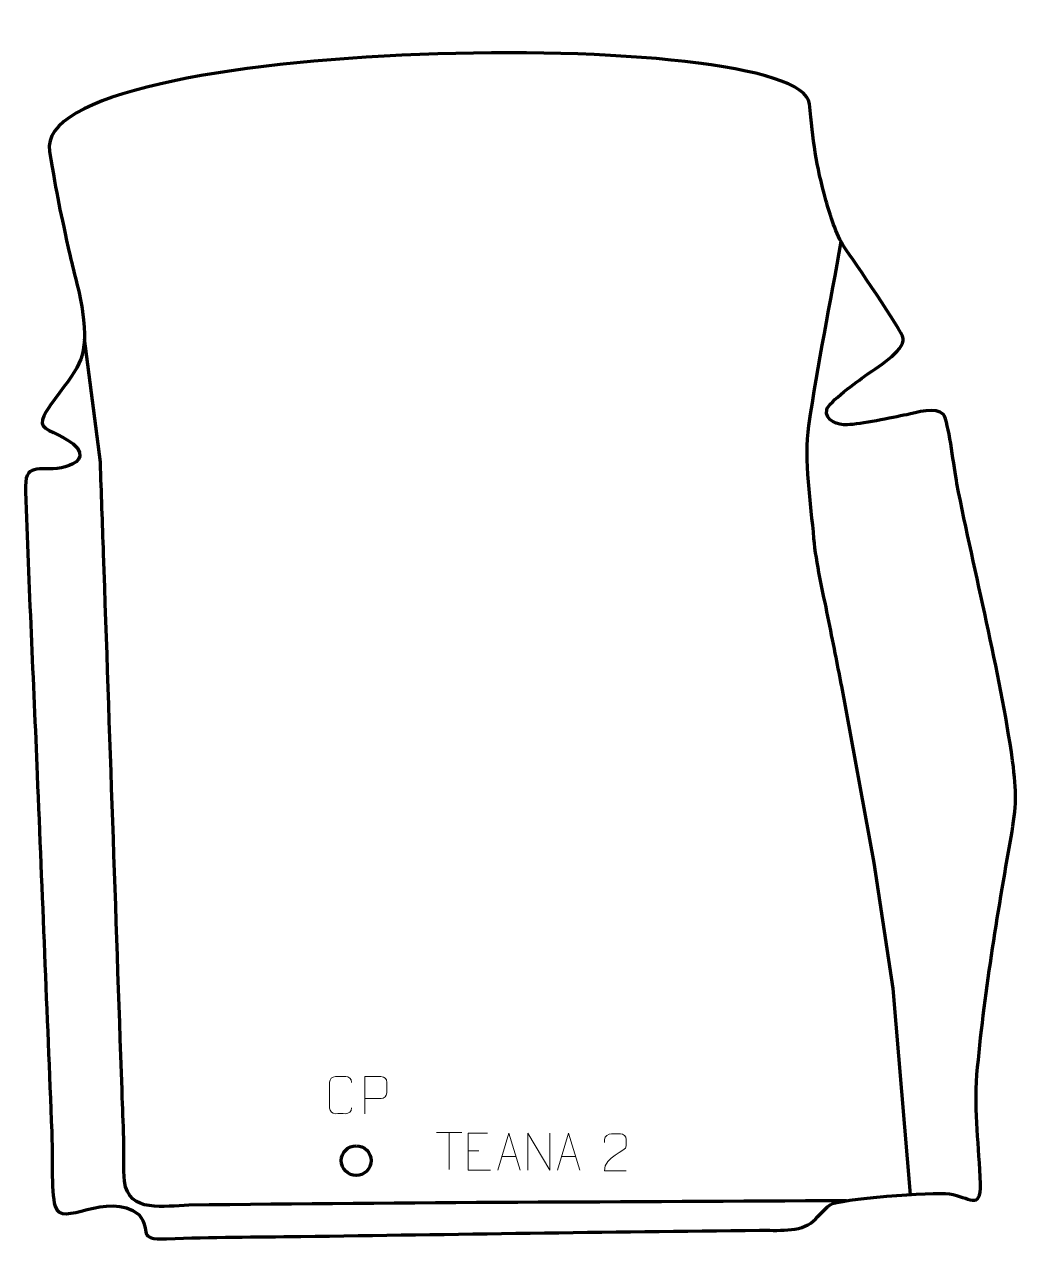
# Model space of a CAD drawing. Header units: millimetres. Extents: x -549 to 118, y 5 to 823.
import ezdxf

# ---------------------------------------------------------------- set-up
doc = ezdxf.new("R2010")
doc.units = ezdxf.units.MM
doc.header["$MEASUREMENT"] = 0
doc.layers.add('layer 2', color=7, linetype='Continuous')
doc.layers.add('layer 3', color=7, linetype='Continuous')

msp = doc.modelspace()

# ---------------------------------------------------------------- linework, layer by layer
at = {"layer": 'layer 2', "color": 142, "lineweight": 200}
msp.add_ellipse((-326.2407, 58.364), major_axis=(0, 10), ratio=1, dxfattribs=at)
at = {"layer": 'layer 2', "color": 142, "lineweight": 158}
for points, knots in [([(-0.2865, 676.5419), (-7.5729, 635.2418), (-16.0978, 593.9513), (-22.1289, 552.4633), (-22.1289, 552.4633), (-25.4064, 529.9174), (-20.7198, 499.7773), (-18.6868, 476.7094), (-18.6868, 476.7094), (-17.2622, 460.1755), (-12.5814, 440.7739), (-9.2902, 424.2222), (-9.2902, 424.2222), (-7.6456, 415.9517), (-6.0025, 407.6809), (-4.3582, 399.4104), (-4.3582, 399.4104), (-3.004, 392.5995), (-1.6498, 385.7886), (-0.2956, 378.9777), (-0.2956, 378.9777), (-0.2956, 378.9777), (-0.0054, 377.5182), (-0.0054, 377.5182), (-0.0054, 377.5182), (-0.0054, 377.5182), (21.6904, 258.7202), (21.6904, 258.7202), (21.6904, 258.7202), (21.6904, 258.7202), (34.655, 174.0534), (34.655, 174.0534), (34.655, 174.0534), (34.655, 174.0534), (46.3165, 35.6104), (46.3165, 35.6104)], [0, 0, 0, 0, 0.1, 0.1, 0.1, 0.1, 0.2, 0.2, 0.2, 0.2, 0.3, 0.3, 0.3, 0.3, 0.4, 0.4, 0.4, 0.4, 0.5, 0.5, 0.5, 0.5, 0.6, 0.6, 0.6, 0.6, 0.7, 0.7, 0.7, 0.7, 0.8, 0.8, 0.8, 0.8, 1, 1, 1, 1]), ([(3.5257, 31.4089), (-143.9265, 30.4079), (-291.4029, 30.3318), (-438.8455, 28.3857), (-438.8455, 28.3857), (-454.73, 27.9968), (-479.4602, 22.6012), (-481.9504, 44.4878), (-481.9504, 44.4878), (-482.8977, 52.8135), (-482.1844, 64.2965), (-482.4943, 73.1989), (-482.4943, 73.1989), (-482.8602, 83.7121), (-483.2445, 94.2246), (-483.6128, 104.7376), (-483.6128, 104.7376), (-483.6128, 104.7376), (-483.6654, 106.2396), (-483.6654, 106.2396), (-483.6654, 106.2396), (-487.8081, 226.3135), (-491.9508, 346.3875), (-496.0936, 466.4614), (-496.0936, 466.4614), (-496.8013, 486.974), (-497.509, 507.4867), (-498.2167, 527.9993), (-498.2167, 527.9993), (-498.2167, 527.9993), (-508.9743, 611.0696), (-508.9743, 611.0696)], [0, 0, 0, 0, 0.11111111, 0.11111111, 0.11111111, 0.11111111, 0.22222222, 0.22222222, 0.22222222, 0.22222222, 0.33333333, 0.33333333, 0.33333333, 0.33333333, 0.44444444, 0.44444444, 0.44444444, 0.44444444, 0.55555556, 0.55555556, 0.55555556, 0.55555556, 0.66666667, 0.66666667, 0.66666667, 0.66666667, 0.77777778, 0.77777778, 0.77777778, 0.77777778, 1, 1, 1, 1])]:
    msp.add_open_spline(points, degree=3, knots=knots, dxfattribs=at)
at = {"layer": 'layer 2', "color": 250, "lineweight": 9}
for points, knots in [([(-329.3016, 93.762), (-329.4414, 91.4386), (-331.1186, 89.959), (-333.2663, 89.9482), (-333.2663, 89.9482), (-335.5982, 89.9486), (-337.9301, 89.9486), (-340.2616, 89.9482), (-340.2616, 89.9482), (-342.1866, 89.8428), (-344.1587, 91.7273), (-344.1475, 93.7446), (-344.1475, 93.7446), (-344.1471, 99.5147), (-344.1471, 105.2844), (-344.1475, 111.0537), (-344.1475, 111.0537), (-344.1433, 113.1918), (-342.3966, 114.911), (-340.2442, 114.8975), (-340.2442, 114.8975), (-337.9185, 114.8975), (-335.5924, 114.8975), (-333.2663, 114.8975), (-333.2663, 114.8975), (-331.3197, 114.933), (-329.3283, 113.4415), (-329.3016, 111.0039)], [0, 0, 0, 0, 0.125, 0.125, 0.125, 0.125, 0.25, 0.25, 0.25, 0.25, 0.375, 0.375, 0.375, 0.375, 0.5, 0.5, 0.5, 0.5, 0.625, 0.625, 0.625, 0.625, 0.75, 0.75, 0.75, 0.75, 1, 1, 1, 1]), ([(-320.3506, 89.9438), (-320.3506, 89.9438), (-320.3506, 114.8974), (-320.3506, 114.8974), (-320.3506, 114.8974), (-316.7556, 114.8974), (-313.1603, 114.8974), (-309.5649, 114.8974), (-309.5649, 114.8974), (-307.2397, 114.8595), (-305.6823, 113.3694), (-305.6865, 111.0033), (-305.6865, 111.0033), (-305.6869, 108.9676), (-305.6869, 105.9083), (-305.6865, 103.8723), (-305.6865, 103.8723), (-305.693, 101.9969), (-307.5052, 100.055), (-309.5148, 100.0359), (-309.5148, 100.0359), (-309.5148, 100.0359), (-320.3506, 100.0359), (-320.3506, 100.0359)], [0, 0, 0, 0, 0.14285714, 0.14285714, 0.14285714, 0.14285714, 0.28571429, 0.28571429, 0.28571429, 0.28571429, 0.42857143, 0.42857143, 0.42857143, 0.42857143, 0.57142857, 0.57142857, 0.57142857, 0.57142857, 0.71428571, 0.71428571, 0.71428571, 0.71428571, 1, 1, 1, 1]), ([(-237.9912, 76.7972), (-237.9912, 76.7972), (-250.8651, 76.7972), (-250.8651, 76.7972), (-250.8651, 76.7972), (-250.8651, 76.7972), (-250.8651, 51.8436), (-250.8651, 51.8436), (-250.8651, 51.8436), (-250.8651, 51.8436), (-235.9993, 51.8436), (-235.9993, 51.8436)], [0, 0, 0, 0, 0.25, 0.25, 0.25, 0.25, 0.5, 0.5, 0.5, 0.5, 1, 1, 1, 1]), ([(-230.9027, 51.8437), (-230.9027, 51.8437), (-223.5317, 76.7972), (-223.5317, 76.7972), (-223.5317, 76.7972), (-223.5317, 76.7972), (-215.9618, 51.8437), (-215.9618, 51.8437)], [0, 0, 0, 0, 0.33333333, 0.33333333, 0.33333333, 0.33333333, 1, 1, 1, 1]), ([(-210.7596, 51.8437), (-210.7596, 51.8437), (-210.7596, 76.7972), (-210.7596, 76.7972), (-210.7596, 76.7972), (-210.7596, 76.7972), (-196.1048, 51.8437), (-196.1048, 51.8437), (-196.1048, 51.8437), (-196.1048, 51.8437), (-196.1048, 76.7972), (-196.1048, 76.7972)], [0, 0, 0, 0, 0.25, 0.25, 0.25, 0.25, 0.5, 0.5, 0.5, 0.5, 1, 1, 1, 1]), ([(-190.9027, 51.8437), (-190.9027, 51.8437), (-183.5317, 76.7972), (-183.5317, 76.7972), (-183.5317, 76.7972), (-183.5317, 76.7972), (-175.9618, 51.8437), (-175.9618, 51.8437)], [0, 0, 0, 0, 0.33333333, 0.33333333, 0.33333333, 0.33333333, 1, 1, 1, 1]), ([(-144.62, 51.5197), (-149.5344, 51.52), (-154.4488, 51.52), (-159.3629, 51.5197), (-159.3629, 51.5197), (-159.3629, 61.452), (-144.7119, 64.0932), (-144.62, 68.4035), (-144.62, 68.4035), (-144.6203, 69.8276), (-144.6203, 71.2513), (-144.62, 72.6746), (-144.62, 72.6746), (-144.6369, 74.7517), (-146.7597, 76.4765), (-148.4307, 76.4938), (-148.4307, 76.4938), (-150.5039, 76.4934), (-152.5768, 76.4934), (-154.6492, 76.4938), (-154.6492, 76.4938), (-156.4713, 76.5103), (-159.296, 74.7182), (-159.3629, 72.6246), (-159.3629, 72.6246), (-159.3629, 72.6246), (-159.3629, 70.5698), (-159.3629, 70.5698)], [0, 0, 0, 0, 0.125, 0.125, 0.125, 0.125, 0.25, 0.25, 0.25, 0.25, 0.375, 0.375, 0.375, 0.375, 0.5, 0.5, 0.5, 0.5, 0.625, 0.625, 0.625, 0.625, 0.75, 0.75, 0.75, 0.75, 1, 1, 1, 1])]:
    msp.add_open_spline(points, degree=3, knots=knots, dxfattribs=at)
for points in [[(-272.1906, 77.3708), (-272.1906, 77.3708), (-255.2034, 77.3708), (-255.2034, 77.3708)], [(-263.6968, 52.4408), (-263.6968, 52.4408), (-263.6968, 77.3943), (-263.6968, 77.3943)], [(-250.8651, 64.9175), (-250.8651, 64.9175), (-243.697, 64.9175), (-243.697, 64.9175)], [(-228.1801, 61.0931), (-228.1801, 61.0931), (-218.6844, 61.0931), (-218.6844, 61.0931)], [(-188.1801, 61.0931), (-188.1801, 61.0931), (-178.6844, 61.0931), (-178.6844, 61.0931)]]:
    msp.add_open_spline(points, degree=3, dxfattribs=at)
at = {"layer": 'layer 3', "color": 242, "lineweight": 158}
msp.add_open_spline([(-21.5188, 768.9868), (-19.2727, 744.4511), (-17.0121, 727.9972), (-10.4496, 704.2656), (-10.4496, 704.2656), (-7.5369, 693.7327), (-3.7767, 681.6349), (2.1304, 672.396), (2.1304, 672.396), (7.7878, 663.9816), (40.881, 616.3081), (41.6083, 611.3111), (41.6083, 611.3111), (42.825, 602.951), (22.3919, 590.677), (16.2317, 586.2859), (16.2317, 586.2859), (11.4057, 582.765), (-8.9412, 568.2606), (-9.8811, 563.3), (-9.8811, 563.3), (-11.2775, 555.9301), (-2.2109, 553.0189), (3.762, 553.206), (3.762, 553.206), (13.0404, 553.4965), (33.9285, 557.9643), (43.8684, 559.9876), (43.8684, 559.9876), (49.9065, 561.2166), (64.0764, 565.9042), (68.567, 560.0409), (68.567, 560.0409), (68.567, 560.0409), (69.2664, 558.9268), (69.2664, 558.9268), (69.2664, 558.9268), (72.7892, 550.2036), (75.5273, 524.9651), (77.6754, 513.7145), (77.6754, 513.7145), (89.7483, 451.9789), (106.2654, 389.2051), (115.1259, 327.1502), (115.1259, 327.1502), (117.825, 305.6594), (117.8371, 297.1939), (114.0441, 275.8281), (114.0441, 275.8281), (104.8437, 223.7707), (95.7424, 168.8141), (91.1365, 116.2119), (91.1365, 116.2119), (89.2835, 90.5165), (92.4944, 68.1218), (93.6063, 42.8532), (93.6063, 42.8532), (93.8654, 24.3842), (85.6271, 34.0607), (72.6678, 36.0087), (72.6678, 36.0087), (61.7605, 37.6483), (-2.1712, 32.66), (-7.5656, 28.6855), (-7.5656, 28.6855), (-12.6559, 24.5478), (-14.6361, 21.7128), (-18.9196, 17.5804), (-18.9196, 17.5804), (-27.7701, 9.9456), (-43.6663, 11.6787), (-55.0302, 11.5661), (-55.0302, 11.5661), (-157.869, 10.5473), (-260.7008, 8.872), (-363.5336, 7.3641), (-363.5336, 7.3641), (-393.8728, 6.9727), (-423.324, 7.0785), (-453.7197, 5.7449), (-453.7197, 5.7449), (-474.163, 5.1986), (-463.6809, 10.8047), (-472.0721, 22.0001), (-472.0721, 22.0001), (-494.2956, 39.1469), (-524.3581, 12.1539), (-528.7269, 27.7124), (-528.7269, 27.7124), (-531.5613, 37.8063), (-530.3795, 64.4304), (-530.9109, 77.6966), (-530.9109, 77.6966), (-534.1741, 157.7125), (-537.4367, 237.7285), (-540.6997, 317.7444), (-540.6997, 317.7444), (-543.2892, 381.247), (-546.3936, 444.8251), (-548.6429, 508.3209), (-548.6429, 508.3209), (-549.3719, 528.8996), (-540.1089, 521.6371), (-524.4217, 524.2714), (-524.4217, 524.2714), (-517.9298, 525.6011), (-508.0828, 529.2), (-513.6362, 537.5659), (-513.6362, 537.5659), (-520.8633, 545.8145), (-533.2731, 547.9365), (-536.7548, 552.4946), (-536.7548, 552.4946), (-539.8786, 556.584), (-531.1239, 567.1971), (-528.804, 570.4115), (-528.804, 570.4115), (-511.1734, 594.7503), (-506.3649, 597.9677), (-510.1728, 629.3081), (-510.1728, 629.3081), (-511.7391, 640.9527), (-515.9286, 654.8442), (-518.5838, 666.6792), (-518.5838, 666.6792), (-525.4465, 697.2681), (-527.1995, 706.1772), (-532.4729, 737.0962), (-532.4729, 737.0962), (-544.7428, 814.7587), (-26.4195, 822.5205), (-21.5188, 768.9868)], degree=3, knots=[0, 0, 0, 0, 0.02941176, 0.02941176, 0.02941176, 0.02941176, 0.05882353, 0.05882353, 0.05882353, 0.05882353, 0.08823529, 0.08823529, 0.08823529, 0.08823529, 0.11764706, 0.11764706, 0.11764706, 0.11764706, 0.14705882, 0.14705882, 0.14705882, 0.14705882, 0.17647059, 0.17647059, 0.17647059, 0.17647059, 0.20588235, 0.20588235, 0.20588235, 0.20588235, 0.23529412, 0.23529412, 0.23529412, 0.23529412, 0.26470588, 0.26470588, 0.26470588, 0.26470588, 0.29411765, 0.29411765, 0.29411765, 0.29411765, 0.32352941, 0.32352941, 0.32352941, 0.32352941, 0.35294118, 0.35294118, 0.35294118, 0.35294118, 0.38235294, 0.38235294, 0.38235294, 0.38235294, 0.41176471, 0.41176471, 0.41176471, 0.41176471, 0.44117647, 0.44117647, 0.44117647, 0.44117647, 0.47058824, 0.47058824, 0.47058824, 0.47058824, 0.5, 0.5, 0.5, 0.5, 0.52941176, 0.52941176, 0.52941176, 0.52941176, 0.55882353, 0.55882353, 0.55882353, 0.55882353, 0.58823529, 0.58823529, 0.58823529, 0.58823529, 0.61764706, 0.61764706, 0.61764706, 0.61764706, 0.64705882, 0.64705882, 0.64705882, 0.64705882, 0.67647059, 0.67647059, 0.67647059, 0.67647059, 0.70588235, 0.70588235, 0.70588235, 0.70588235, 0.73529412, 0.73529412, 0.73529412, 0.73529412, 0.76470588, 0.76470588, 0.76470588, 0.76470588, 0.79411765, 0.79411765, 0.79411765, 0.79411765, 0.82352941, 0.82352941, 0.82352941, 0.82352941, 0.85294118, 0.85294118, 0.85294118, 0.85294118, 0.88235294, 0.88235294, 0.88235294, 0.88235294, 0.91176471, 0.91176471, 0.91176471, 0.91176471, 0.94117647, 0.94117647, 0.94117647, 0.94117647, 1, 1, 1, 1], dxfattribs=at)

doc.saveas('drawing.dxf')
